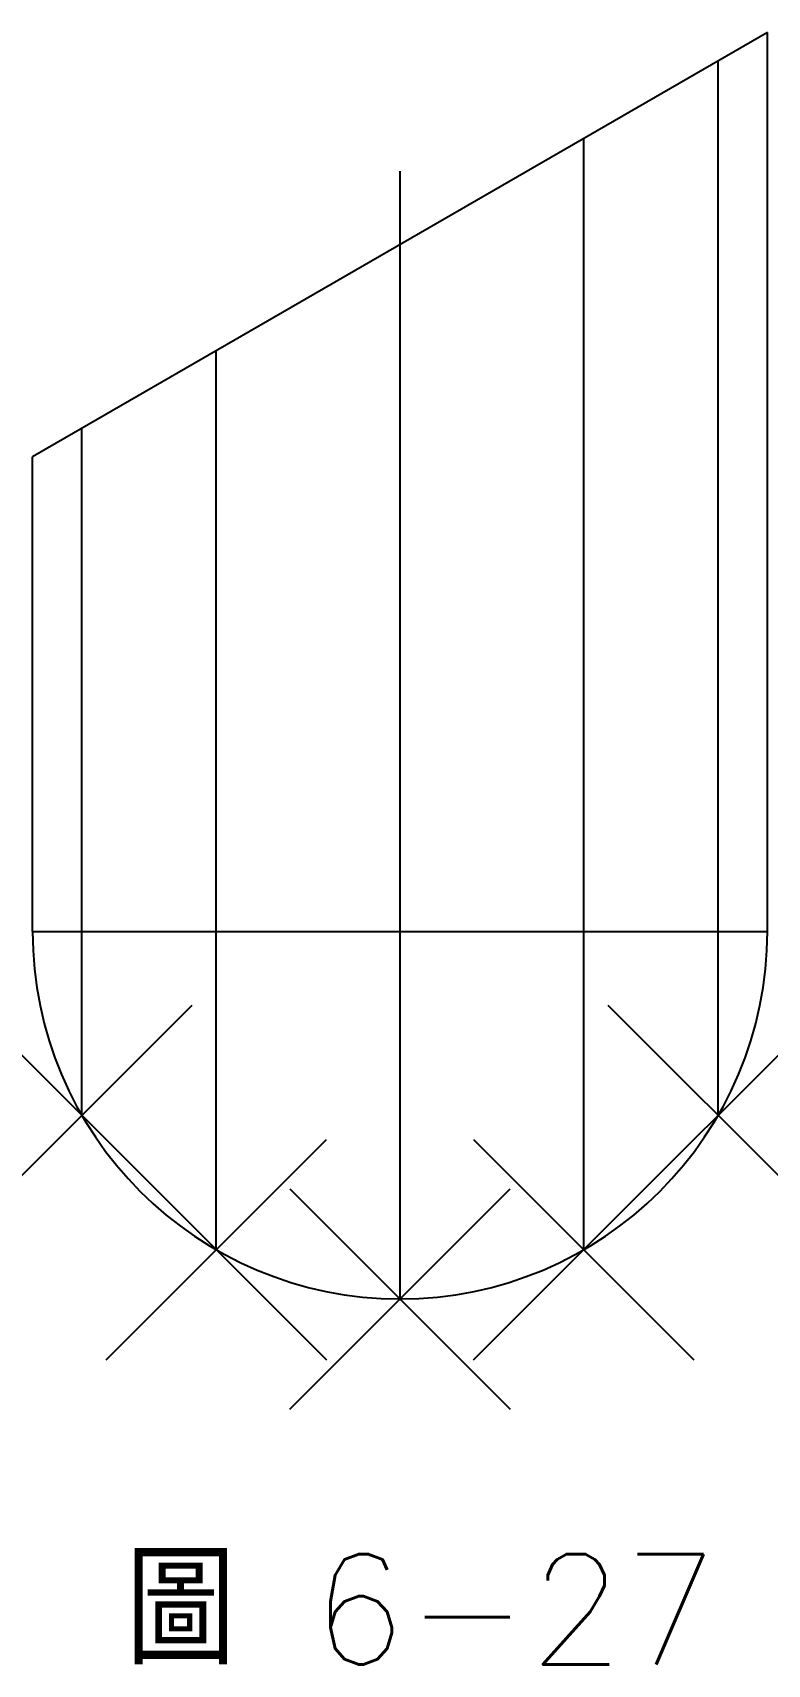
# Model space of a CAD drawing. Extents: x 37.9 to 57.9, y 14.3 to 58.7.
import ezdxf

# ---------------------------------------------------------------- set-up
doc = ezdxf.new("R2010")
doc.units = 0
doc.header["$PDMODE"] = 3
doc.header["$PDSIZE"] = 3
doc.linetypes.add('CEN3', pattern=[5, 3, -1, 0, -1])
doc.layers.get('0').update_dxf_attribs({"color": 3, "linetype": 'CONTINUOUS'})
for name, color, linetype in [('CENT3', 1, 'CEN3'), ('輔助線', 1, 'CONTINUOUS'), ('輪廓線', 7, 'CONTINUOUS')]:
    doc.layers.add(name, color=color, linetype=linetype)
doc.styles.add('CNS1', font='romans.shx', dxfattribs={"height": 3, "bigfont": 'chineset.shx'})

msp = doc.modelspace()

# ---------------------------------------------------------------- linework, layer by layer
for p in [(39.234, 29.263), (56.554, 29.263), (42.894, 25.602), (52.894, 25.602), (47.894, 24.263)]:
    msp.add_point(p)
at = {"layer": 'CENT3'}
msp.add_line((47.894, 52.961), (47.894, 54.961), dxfattribs=at)
at = {"layer": '輔助線'}
for p, q in [((56.554, 29.263), (56.554, 57.961)), ((52.894, 25.602), (52.894, 55.847)), ((42.894, 25.602), (42.894, 50.074)), ((39.234, 29.263), (39.234, 47.961))]:
    msp.add_line(p, q, dxfattribs=at)
at = {"layer": '輪廓線'}
for p, q in [((57.894, 58.734), (37.894, 47.187)), ((57.894, 34.263), (57.894, 58.734)), ((47.894, 24.263), (47.894, 52.961)), ((37.894, 34.263), (37.894, 47.187)), ((37.894, 34.263), (57.894, 34.263))]:
    msp.add_line(p, q, dxfattribs=at)
msp.add_arc((47.894, 34.263), 10, 180, 0, dxfattribs=at)

# ---------------------------------------------------------------- texts
at = {"layer": '輪廓線', "style": 'CNS1'}
msp.add_text('圖 6-27', height=3, dxfattribs=at).set_placement((40.428, 14.316))

doc.saveas('drawing.dxf')
